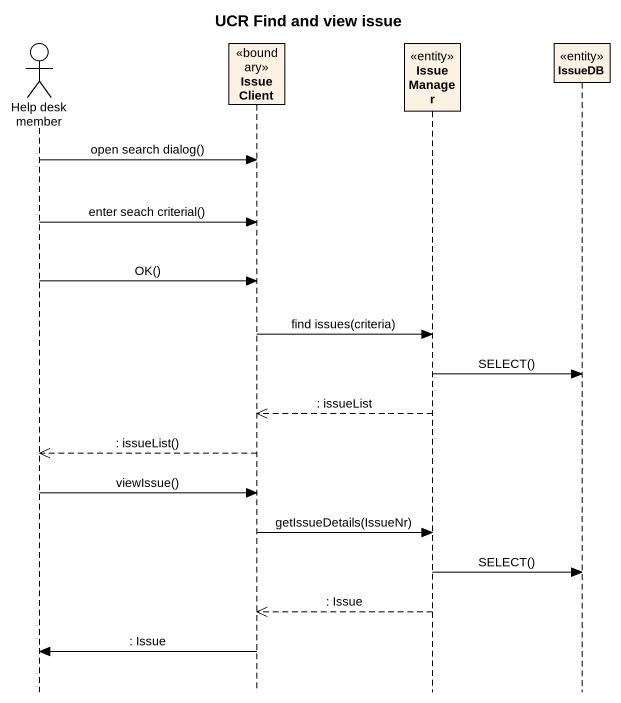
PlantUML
@startuml
title UCR Find and view issue
hide footbox
actor "Help desk member" as Help_desk_member
participant IssueClient <<boundary>>
participant IssueManager <<entity>>
participant IssueDB <<entity>>

Help_desk_member -> IssueClient : open search dialog()
Help_desk_member -> IssueClient : enter seach criterial()
Help_desk_member -> IssueClient : OK()
IssueClient -> IssueManager : find issues(criteria)
IssueManager -> IssueDB : SELECT()
IssueManager -->> IssueClient : : issueList
IssueClient -->> Help_desk_member : : issueList()
Help_desk_member -> IssueClient : viewIssue()
IssueClient -> IssueManager : getIssueDetails(IssueNr)
IssueManager -> IssueDB : SELECT()
IssueManager -->> IssueClient : : Issue
IssueClient -> Help_desk_member : : Issue
@enduml
